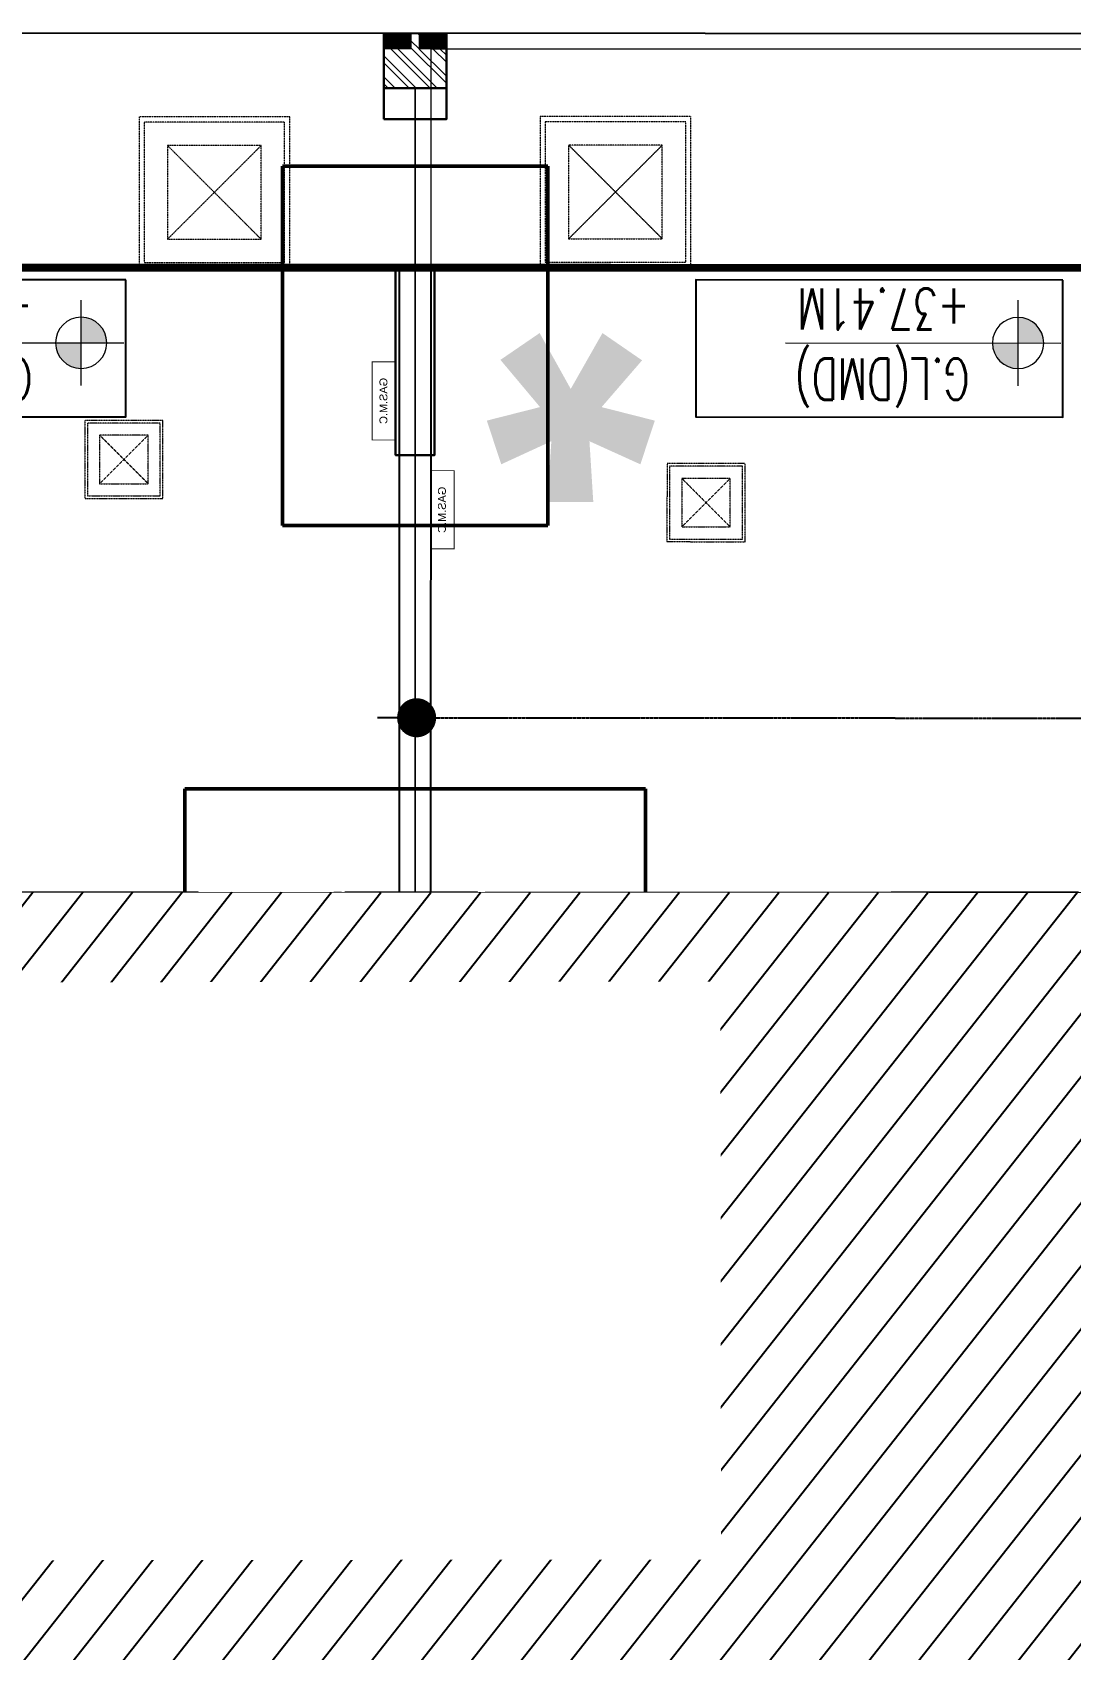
# Model space of a CAD drawing. Header units: centimetres. Extents: x -6122352 to 4157695, y -1694241 to 1947892.
# Drawn here: x 154058 to 160708, y -161125 to -150769 of the extents above; entities that cross this region are included whole.
import ezdxf
from ezdxf.enums import TextEntityAlignment as Align
from ezdxf.xclip import XClip

# ---------------------------------------------------------------- set-up
doc = ezdxf.new("R2010")
doc.units = ezdxf.units.CM
doc.header["$MEASUREMENT"] = 0
doc.header["$XCLIPFRAME"] = 2
for name, pattern in [('23585-XR-AR-END-SETTING OUT PLAN$0$HIDDEN', [0.375, 0.25, -0.125]), ('DASHED2', [0.375, 0.25, -0.125]), ('XR-AR-END-SETTING OUT PLAN$0$23261-XR-AR-SI-GF$0$HIDDEN', [0.375, 0.25, -0.125]), ('XR-AR-END-SETTING OUT PLAN$0$23585-XR-AR-END-GROUND FLOOR$0$23261-XR-AR-SI-GF$0$HIDDEN', [0.375, 0.25, -0.125]), ('XR-AR-END-SETTING OUT PLAN$0$23585-XR-AR-END-GROUND FLOOR$0$945-4P-1-101-GROUND FLOOR PLAN$0$XR-MIDDLE-GROUND FLOOR PLAN$0$HIDDEN2', [0.1875, 0.125, -0.0625]), ('XR-AR-END-SETTING OUT PLAN$0$23585-XR-AR-END-GROUND FLOOR$0$XR-END-GROUND FLOOR PLAN$0$HIDDEN', [9.525, 6.35, -3.175]), ('XR-AR-END-SETTING OUT PLAN$0$23585-XR-AR-END-GROUND FLOOR$0$XR-END-GROUND FLOOR PLAN$0$HIDDEN2', [0.1875, 0.125, -0.0625]), ('XR-AR-MID-SETTING OUT FOR MASTER$0$23585-XR-AR-MID-GROUND FLOOR$0$23261-XR-AR-SI-GF$0$HIDDEN', [0.375, 0.25, -0.125]), ('XR-AR-MID-SETTING OUT FOR MASTER$0$23585-XR-AR-MID-GROUND FLOOR$0$945-4P-1-101-GROUND FLOOR PLAN$0$XR-MIDDLE-GROUND FLOOR PLAN$0$HIDDEN', [9.525, 6.35, -3.175]), ('XR-AR-MID-SETTING OUT FOR MASTER$0$23585-XR-AR-MID-GROUND FLOOR$0$945-4P-1-101-GROUND FLOOR PLAN$0$XR-MIDDLE-GROUND FLOOR PLAN$0$HIDDEN2', [0.1875, 0.125, -0.0625])]:
    doc.linetypes.add(name, pattern=pattern)
doc.layers.add('08-Compound Wall-4', color=7, linetype='Continuous', lineweight=25, true_color=0xff4405)
doc.layers.add('23585-XR-AR-DAMAC PLOT LIMITS$0$1-End units', color=7, linetype='Continuous', lineweight=5, true_color=0xf8991e)
for name, color, linetype in [('23585-XR-AR-BOUNDARY WALLS AND SETBACKS$0$setback', 7, 'XR-AR-END-SETTING OUT PLAN$0$23261-XR-AR-SI-GF$0$HIDDEN'), ('23585-XR-AR-END-ANNO-GF$0$XR-END-GROUND FLOOR PLAN$0$XR-MIDDLE-GROUND FLOOR PLAN$0$-LPG-CABINET', 6, 'Continuous'), ('23585-XR-AR-MID-ANNO-GF$0$945-4P-1-101-GROUND FLOOR PLAN$0$XR-MIDDLE-GROUND FLOOR PLAN$0$XR-MIDDLE-GROUND FLOOR PLAN$0$-LPG-CABINET', 6, 'Continuous'), ('@MI-MEP', 7, 'Continuous'), ('@MI-REF LAYER', 7, 'Continuous'), ('B_TH_6', 7, 'Continuous'), ('XR-AR-END-SETTING OUT PLAN$0$23585-XR-AR-END-GROUND FLOOR$0$A-Flor-Strs', 1, 'Continuous'), ('XR-AR-MID-SETTING OUT FOR MASTER$0$23585-XR-AR-MID-GROUND FLOOR$0$GS-HATCH-FLOOR TILE', 251, 'Continuous'), ('XREF1$0$S-LEVELS', 2, 'Continuous'), ('XREF1$0$TYPICAL NEW PROFILE', 3, 'Continuous')]:
    doc.layers.add(name, color=color, linetype=linetype)
for name, color, linetype, lineweight in [('23585-XR-AR-DAMAC PLOT LIMITS$0$1-Mid units', 41, 'Continuous', 5), ('23585-XR-AR-END-ANNO-GF$0$XR-END-GROUND FLOOR PLAN$0$XR-MIDDLE-GROUND FLOOR PLAN$0$S-ANNO-TXT', 3, 'Continuous', 25), ('23585-XR-AR-END-SETTING OUT PLAN$0$A-FLOR-UNDR', 8, '23585-XR-AR-END-SETTING OUT PLAN$0$HIDDEN', 5), ('23585-XR-AR-MID-ANNO-GF$0$945-4P-1-101-GROUND FLOOR PLAN$0$XR-MIDDLE-GROUND FLOOR PLAN$0$XR-MIDDLE-GROUND FLOOR PLAN$0$S-ANNO-TXT', 3, 'Continuous', 25), ('@ Foundations', 4, 'DASHED2', 50), ('A-ANNO-TEXT', 3, 'Continuous', 25), ('A-FLOR-XREF', 7, 'Continuous', 9), ('A-WALL', 7, 'Continuous', 30), ('A-WALL-PATT', 8, 'Continuous', 5), ('XR-AR-END-SETTING OUT PLAN$0$23585-XR-AR-END-GROUND FLOOR$0$A-DOOR-FULL', 1, 'Continuous', 9), ('XR-AR-END-SETTING OUT PLAN$0$23585-XR-AR-END-GROUND FLOOR$0$A-FLOR-OVHD', 9, 'XR-AR-END-SETTING OUT PLAN$0$23585-XR-AR-END-GROUND FLOOR$0$23261-XR-AR-SI-GF$0$HIDDEN', 15), ('XR-AR-END-SETTING OUT PLAN$0$23585-XR-AR-END-GROUND FLOOR$0$A-GLAZ-SILL', 8, 'Continuous', 5), ('XR-AR-END-SETTING OUT PLAN$0$23585-XR-AR-END-GROUND FLOOR$0$A-GLAZ-WNDO', 232, 'Continuous', 9), ('XR-AR-END-SETTING OUT PLAN$0$23585-XR-AR-END-GROUND FLOOR$0$A-WALL', 7, 'Continuous', 30), ('XR-AR-END-SETTING OUT PLAN$0$23585-XR-AR-END-GROUND FLOOR$0$A-WALL-FNSH', 9, 'Continuous', 5), ('XR-AR-END-SETTING OUT PLAN$0$23585-XR-AR-END-GROUND FLOOR$0$S-COLS', 51, 'Continuous', 40), ('XR-AR-END-SETTING OUT PLAN$0$23585-XR-AR-END-GROUND FLOOR$0$S-COLS-PATT', 8, 'Continuous', 5), ('XR-AR-MID-SETTING OUT FOR MASTER$0$23585-XR-AR-MID-GROUND FLOOR$0$$A-GLAZ-WNDO', 232, 'Continuous', 9), ('XR-AR-MID-SETTING OUT FOR MASTER$0$23585-XR-AR-MID-GROUND FLOOR$0$$A-WALL', 1, 'Continuous', 5), ('XR-AR-MID-SETTING OUT FOR MASTER$0$23585-XR-AR-MID-GROUND FLOOR$0$A-DOOR', 31, 'Continuous', 5), ('XR-AR-MID-SETTING OUT FOR MASTER$0$23585-XR-AR-MID-GROUND FLOOR$0$A-DOOR-FULL', 1, 'Continuous', 9), ('XR-AR-MID-SETTING OUT FOR MASTER$0$23585-XR-AR-MID-GROUND FLOOR$0$A-FLOR-OVHD', 9, 'XR-AR-MID-SETTING OUT FOR MASTER$0$23585-XR-AR-MID-GROUND FLOOR$0$23261-XR-AR-SI-GF$0$HIDDEN', 15), ('XR-AR-MID-SETTING OUT FOR MASTER$0$23585-XR-AR-MID-GROUND FLOOR$0$A-FLOR-PATT', 8, 'Continuous', 5), ('XR-AR-MID-SETTING OUT FOR MASTER$0$23585-XR-AR-MID-GROUND FLOOR$0$A-GLAZ-SILL', 8, 'Continuous', 5), ('XR-AR-MID-SETTING OUT FOR MASTER$0$23585-XR-AR-MID-GROUND FLOOR$0$A-GLAZ-WNDO', 232, 'Continuous', 9), ('XR-AR-MID-SETTING OUT FOR MASTER$0$23585-XR-AR-MID-GROUND FLOOR$0$A-WALL', 7, 'Continuous', 30), ('XR-AR-MID-SETTING OUT FOR MASTER$0$23585-XR-AR-MID-GROUND FLOOR$0$A-WALL-FNSH', 9, 'Continuous', 5), ('XR-AR-MID-SETTING OUT FOR MASTER$0$23585-XR-AR-MID-GROUND FLOOR$0$S-COLS', 51, 'Continuous', 40), ('XR-END-GROUND FLOOR PLAN$0$XR-END-GROUND FLOOR PLAN$0$A-FLOR-PATT_EXT', 8, 'Continuous', 5), ('XR-END-GROUND FLOOR PLAN$0$XR-MIDDLE TYPE 2-GROUND FLOOR PLAN$0$XR-MIDDLE-GROUND FLOOR PLAN$0$-DR-RW', 6, 'Continuous', 5), ('XR-END-GROUND FLOOR PLAN$0$XR-MIDDLE TYPE 2-GROUND FLOOR PLAN$0$XR-MIDDLE-GROUND FLOOR PLAN$0$S-ANNO-TXT', 3, 'Continuous', 25), ('XREF1$0$36-TAGLVL', 23, 'Continuous', 9)]:
    doc.layers.add(name, color=color, linetype=linetype, lineweight=lineweight)
doc.styles.add('23585-XR-AR-END-ANNO-GF$0$SDC-TEXT', font='arial.ttf')
doc.styles.add('23585-XR-AR-MID-ANNO-GF$0$SDC-TEXT', font='arial.ttf')
doc.styles.add('Arial', font='arialbd.ttf')
doc.styles.add('XR-END-GROUND FLOOR PLAN$0$XR-MIDDLE TYPE 2-GROUND FLOOR PLAN$0$XR-MIDDLE-GROUND FLOOR PLAN$0$Arial_1', font='arial.ttf', dxfattribs={"height": 0.002951})
doc.styles.add('XREF1$0$DLT_TEXT', font='romans.shx', dxfattribs={"width": 0.7})

# ---------------------------------------------------------------- blocks, each defined once
blk = doc.blocks.new('23585-XR-AR-BOUNDARY WALLS AND SETBACKS')
at = {"layer": '23585-XR-AR-BOUNDARY WALLS AND SETBACKS$0$setback', "ltscale": 40, "const_width": 0.05}
blk.add_lwpolyline([(496638.181, 2768940.488), (496634.026, 2768935.953), (496629.972, 2768931.529), (496625.919, 2768927.106), (496621.866, 2768922.682), (496617.812, 2768918.258), (496613.759, 2768913.834), (496609.705, 2768909.411), (496605.549, 2768904.874), (496619.926, 2768891.701), (496624.083, 2768896.237), (496628.136, 2768900.661), (496632.19, 2768905.085), (496636.243, 2768909.508), (496640.296, 2768913.932), (496644.35, 2768918.356), (496648.403, 2768922.78), (496652.558, 2768927.314)], close=True, dxfattribs=at)
blk = doc.blocks.new('A$C9d9485f6')
at = {"layer": 'A-ANNO-TEXT', "rotation": 312.4881850805905}
blk.add_blockref('23585-XR-AR-BOUNDARY WALLS AND SETBACKS', (-2377088.535, -1504219.252), dxfattribs=at)
blk = doc.blocks.new('23585-XR-AR-DAMAC PLOT LIMITS')
at = {"layer": '23585-XR-AR-DAMAC PLOT LIMITS$0$1-End units', "color": 251, "true_color": 0x636466}
blk.add_lwpolyline([(496626.294, 2768894.21), (496620.111, 2768887.462), (496602.416, 2768903.676), (496608.599, 2768910.424)], close=True, dxfattribs=at)
at = {"layer": '23585-XR-AR-DAMAC PLOT LIMITS$0$1-Mid units', "color": 251, "true_color": 0x636466}
blk.add_lwpolyline([(496626.294, 2768894.21), (496608.599, 2768910.424), (496612.653, 2768914.848), (496630.348, 2768898.634)], close=True, dxfattribs=at)
blk = doc.blocks.new('A$Cf093b529')
at = {"layer": 'A-ANNO-TEXT'}
blk.add_blockref('23585-XR-AR-DAMAC PLOT LIMITS', (-495391.99, -2768603.442), dxfattribs=at)
blk = doc.blocks.new('A$C711b571c')
at = {"color": 1, "true_color": 0xeb0000, "const_width": 0.008}
blk.add_lwpolyline([(54.302, 0), (54.303, -24), (45.15, -24), (39.15, -24), (33.15, -24), (27.15, -24), (21.15, -24), (15.15, -24), (9.15, -24), (0, -24), (0, 0), (9.15, 0), (15.15, 0), (21.15, 0), (27.15, 0), (33.15, 0), (39.15, 0), (45.15, 0)], close=True, dxfattribs=at)
blk = doc.blocks.new('XR-AR-END-SETTING OUT PLAN$0$23585-XR-AR-END-GROUND FLOOR$0$XR-END-GROUND FLOOR PLAN$0$A$C69996ABC')
at = {"layer": 'XR-AR-END-SETTING OUT PLAN$0$23585-XR-AR-END-GROUND FLOOR$0$A-GLAZ-SILL'}
blk.add_line((0.25, 1), (0.25, 0.1), dxfattribs=at)
at = {"layer": 'XR-AR-END-SETTING OUT PLAN$0$23585-XR-AR-END-GROUND FLOOR$0$A-GLAZ-WNDO'}
for p, q in [((0, 1), (0, 0.95)), ((0.25, 1), (0, 1)), ((0, 0.95), (0.15, 0.95)), ((0, 0.95), (0, 0.15)), ((0.15, 0.95), (0.15, 1)), ((0.15, 1), (0.15, 0.1)), ((0.15, 0.15), (0, 0.15)), ((0, 0.1), (0, 0.15)), ((0.15, 0.1), (0.15, 0.15)), ((0.25, 0.1), (0, 0.1))]:
    blk.add_line(p, q, dxfattribs=at)
blk.add_lwpolyline([(0, 0.95), (0, 0.15), (0.05, 0.15), (0.05, 0.95)], close=True, dxfattribs=at)
blk.add_lwpolyline([(0.05, 0.1), (0, 0.1)], dxfattribs=at)
blk = doc.blocks.new('*U131')
for points in [[(91, 0), (41, 0), (41, 1021), (91, 1021)], [(0, 0), (38, 0), (38, -50), (50, -50), (50, -122), (0, -122)], [(1100, 0), (1062, 0), (1062, -50), (1050, -50), (1050, -122), (1100, -122)]]:
    blk.add_lwpolyline(points, close=True)
at = {"color": 8, "linetype": 'XR-AR-END-SETTING OUT PLAN$0$23585-XR-AR-END-GROUND FLOOR$0$XR-END-GROUND FLOOR PLAN$0$HIDDEN2'}
blk.add_arc((41, 0), 1021, 0, 90, dxfattribs=at)
at = {"layer": 'XR-AR-END-SETTING OUT PLAN$0$23585-XR-AR-END-GROUND FLOOR$0$A-GLAZ-SILL', "linetype": 'XR-AR-END-SETTING OUT PLAN$0$23585-XR-AR-END-GROUND FLOOR$0$945-4P-1-101-GROUND FLOOR PLAN$0$XR-MIDDLE-GROUND FLOOR PLAN$0$HIDDEN2', "ltscale": 3}
blk.add_lwpolyline([(0, 0), (1100, 0), (1100, -122), (0, -122)], close=True, dxfattribs=at)
blk = doc.blocks.new('XR-AR-END-SETTING OUT PLAN$0$23585-XR-AR-END-GROUND FLOOR$0$A$C75a8815d')
at = {"layer": 'XR-AR-END-SETTING OUT PLAN$0$23585-XR-AR-END-GROUND FLOOR$0$S-COLS', "color": 252, "lineweight": 30}
for points in [[(6050, 3657), (6050, 2257), (6250, 2257), (6250, 3657)], [(6050, 1200), (6050, 0), (6250, 0), (6250, 1200)], [(6025, -4000), (6025, -2800), (6275, -2800), (6275, -4000)], [(5950, -4950), (6350, -4950), (6350, -5150), (5950, -5150)]]:
    blk.add_lwpolyline(points, close=True, dxfattribs=at)
blk = doc.blocks.new('23585-XR-AR-END-SETTING OUT PLAN$0$MH-800')
at = {"ltscale": 5}
for p, q in [((-294, -651), (306, -51)), ((-294, -51), (306, -651))]:
    blk.add_line(p, q, dxfattribs=at)
for points in [[(-477, 132), (-477, -833), (488, -833), (488, 132)], [(-444, 99), (-444, -801), (456, -801), (456, 99)], [(-294, -51), (-294, -651), (306, -651), (306, -51)]]:
    blk.add_lwpolyline(points, close=True, dxfattribs=at)
blk = doc.blocks.new('A$Cb2291f53')
blk.add_wipeout([(-200, 0), (200, 0), (200, 350), (-200, 350)])
at = {"layer": 'A-WALL-PATT'}
h = blk.add_hatch(dxfattribs=at)
h.set_pattern_fill('ANSI32', color=252, scale=10)
h.set_pattern_definition([(45, (-9150, -4e-08), (-67.3519, 67.3519), []), (45, (-9105.1, -4e-08), (-67.3519, 67.3519), [])])
h.paths.add_polyline_path([(-200, 350), (-200, 100), (-25, 100), (-25, 0), (25, 0), (25, 100), (200, 100), (200, 350)])
at = {"layer": 'A-WALL'}
blk.add_lwpolyline([(-200, 0), (200, 0), (200, 350), (-200, 350)], close=True, dxfattribs=at)
at = {"layer": 'XR-END-GROUND FLOOR PLAN$0$XR-END-GROUND FLOOR PLAN$0$A-FLOR-PATT_EXT'}
blk.add_line((100, 0), (-100, 0), dxfattribs=at)
at = {"layer": 'XR-END-GROUND FLOOR PLAN$0$XR-MIDDLE TYPE 2-GROUND FLOOR PLAN$0$XR-MIDDLE-GROUND FLOOR PLAN$0$-DR-RW', "ltscale": 100, "const_width": 5}
for points in [[(-200, 0), (-200, 100), (-25, 100), (-25, 0)], [(25, 0), (25, 100), (200, 100), (200, 0)]]:
    blk.add_lwpolyline(points, close=True, dxfattribs=at)
at = {"layer": 'XR-END-GROUND FLOOR PLAN$0$XR-MIDDLE TYPE 2-GROUND FLOOR PLAN$0$XR-MIDDLE-GROUND FLOOR PLAN$0$S-ANNO-TXT', "style": 'XR-END-GROUND FLOOR PLAN$0$XR-MIDDLE TYPE 2-GROUND FLOOR PLAN$0$XR-MIDDLE-GROUND FLOOR PLAN$0$Arial_1', "width": 0.8}
for p in [(-112, 52), (113, 52)]:
    blk.add_text('W.M', height=75, dxfattribs=at).set_placement(p, align=Align.MIDDLE)
blk = doc.blocks.new('XR-AR-END-SETTING OUT PLAN')
at = {"layer": '08-Compound Wall-4', "ltscale": 100}
blk.add_lwpolyline([(9050, 5500), (9050, 1500), (9250, 1500), (9250, 5500)], dxfattribs=at)
at = {"layer": '23585-XR-AR-END-ANNO-GF$0$XR-END-GROUND FLOOR PLAN$0$XR-MIDDLE-GROUND FLOOR PLAN$0$-LPG-CABINET', "ltscale": 100, "const_width": 5}
blk.add_lwpolyline([(9025, 2603), (9025, 2103), (8875, 2103), (8875, 2603)], close=True, dxfattribs=at)
at = {"layer": 'XR-AR-END-SETTING OUT PLAN$0$23585-XR-AR-END-GROUND FLOOR$0$A-FLOR-OVHD', "color": 8, "ltscale": 5}
blk.add_lwpolyline([(8550, 7913), (9050, 7913), (9050, 7413), (8550, 7413)], close=True, dxfattribs=at)
for points in [[(8550, 7913), (9050, 7413)], [(9050, 7913), (8550, 7413)], [(8850, 5750), (9050, 6550)], [(8850, 6550), (9050, 5750)]]:
    blk.add_lwpolyline(points, dxfattribs=at)
at = {"layer": 'XR-AR-END-SETTING OUT PLAN$0$23585-XR-AR-END-GROUND FLOOR$0$A-Flor-Strs', "color": 8, "linetype": 'XR-AR-END-SETTING OUT PLAN$0$23585-XR-AR-END-GROUND FLOOR$0$XR-END-GROUND FLOOR PLAN$0$HIDDEN', "ltscale": 0.1}
for p, q in [((7950, 11509), (7950, 8110)), ((8000, 9060), (8000, 11527)), ((8050, 9010), (8050, 11545)), ((8000, 10230), (7950, 10230)), ((8050, 10230), (9030, 10230)), ((8000, 9950), (7950, 9950)), ((8050, 9950), (9030, 9950)), ((8050, 9840), (9030, 9840)), ((8000, 9670), (7950, 9670)), ((8050, 9670), (9030, 9670)), ((8000, 9390), (7950, 9390)), ((8050, 9390), (9030, 9390)), ((8000, 9110), (7950, 9110)), ((7950, 9060), (8000, 9060)), ((7950, 9010), (8050, 9010)), ((8050, 9110), (9030, 9110)), ((7950, 8210), (9050, 8210)), ((7950, 8160), (9050, 8160)), ((7950, 8110), (9050, 8110))]:
    blk.add_line(p, q, dxfattribs=at)
at = {"layer": 'XR-AR-END-SETTING OUT PLAN$0$23585-XR-AR-END-GROUND FLOOR$0$A-WALL', "color": 8}
for p, q in [((8100, 6650), (9250, 6650)), ((8100, 6650), (8100, 6550)), ((8750, 5750), (8750, 6650)), ((9250, 6650), (9250, 5500)), ((8100, 6550), (8750, 6550)), ((8700, 5750), (8750, 5750)), ((8700, 5500), (8700, 5750)), ((9250, 5500), (8700, 5500)), ((9050, 5500), (9050, 5500))]:
    blk.add_line(p, q, dxfattribs=at)
for points in [[(9250, 6650), (9050, 6650), (9050, 8750), (6850, 8750), (6850, 8700), (6750, 8700), (6750, 8750), (6650, 8750), (6650, 8850), (6950, 8850), (6950, 8900), (7050, 8900), (7050, 8850), (9050, 8850), (9050, 10350), (7050, 10350), (7050, 9800), (6950, 9800), (6950, 10550), (7050, 10550), (7050, 10450), (9050, 10450), (9050, 19523), (9250, 19523)], [(3250, 5500), (7760, 5500), (7760, 5750), (3250, 5750)]]:
    blk.add_lwpolyline(points, close=True, dxfattribs=at)
for points in [[(6750, 7650), (6750, 7800), (6850, 7800), (6850, 7750), (7450, 7750), (7450, 5750), (7350, 5750), (7350, 7650), (6750, 7650)], [(9050, 5750), (8850, 5750), (8850, 6550), (9050, 6550), (9050, 5750)]]:
    blk.add_lwpolyline(points, dxfattribs=at)
at = {"layer": 'XR-AR-END-SETTING OUT PLAN$0$23585-XR-AR-END-GROUND FLOOR$0$A-WALL-FNSH', "color": 8}
for p, q in [((6870, 8700), (6850, 8700)), ((9030, 8730), (6870, 8730)), ((6870, 8730), (6870, 8700)), ((9030, 6670), (9030, 8730)), ((8080, 6670), (9030, 6670)), ((8080, 6670), (8080, 6530)), ((8080, 6530), (8730, 6530)), ((8730, 5770), (8730, 6530)), ((8680, 5650), (8680, 5770)), ((8680, 5770), (8730, 5770))]:
    blk.add_line(p, q, dxfattribs=at)
for points in [[(6982, 9800), (7070, 9800), (7070, 10330), (9030, 10330), (9030, 8870), (7070, 8870), (7070, 8900), (7050, 8900)], [(6850, 7800), (6870, 7800), (6870, 7770), (7470, 7770), (7470, 5770), (7780, 5770), (7780, 5650)]]:
    blk.add_lwpolyline(points, dxfattribs=at)
at = {"color": 8, "xscale": 1000.000000000054, "yscale": 1000.000000000054, "zscale": 1000.000000000054, "rotation": 90}
blk.add_blockref('XR-AR-END-SETTING OUT PLAN$0$23585-XR-AR-END-GROUND FLOOR$0$XR-END-GROUND FLOOR PLAN$0$A$C69996ABC', (8780, 5500), dxfattribs=at)
at = {"layer": '23585-XR-AR-END-SETTING OUT PLAN$0$A-FLOR-UNDR', "color": 8, "ltscale": 100, "xscale": -0.5182770836547854, "yscale": 0.5182770836547854, "zscale": 0.5182770836547854, "rotation": 270.0000009865863}
blk.add_blockref('23585-XR-AR-END-SETTING OUT PLAN$0$MH-800', (7467, 2725, 0), dxfattribs=at)
at = {"layer": '23585-XR-AR-END-SETTING OUT PLAN$0$A-FLOR-UNDR', "color": 8, "ltscale": 100, "xscale": -1, "rotation": 270.0000009865863}
blk.add_blockref('23585-XR-AR-END-SETTING OUT PLAN$0$MH-800', (8215, 1012), dxfattribs=at)
at = {"layer": 'XR-AR-END-SETTING OUT PLAN$0$23585-XR-AR-END-GROUND FLOOR$0$A-DOOR-FULL', "color": 8, "rotation": 270}
for p, xscale, yscale, zscale in [((7050, 8900), -0.8181818181818169, 0.8181818181818169, 0.8181818181818167), ((6850, 8700), 0.8181818181818152, 0.8181818181818152, 0.8181818181818152)]:
    blk.add_blockref('*U131', p, dxfattribs=dict(at, xscale=xscale, yscale=yscale, zscale=zscale))
at = {"layer": 'XR-AR-END-SETTING OUT PLAN$0$23585-XR-AR-END-GROUND FLOOR$0$S-COLS-PATT', "color": 8}
blk.add_blockref('XR-AR-END-SETTING OUT PLAN$0$23585-XR-AR-END-GROUND FLOOR$0$A$C75a8815d', (3000, 5500), dxfattribs=at)
at = {"layer": '23585-XR-AR-END-ANNO-GF$0$XR-END-GROUND FLOOR PLAN$0$XR-MIDDLE-GROUND FLOOR PLAN$0$S-ANNO-TXT', "style": '23585-XR-AR-END-ANNO-GF$0$SDC-TEXT'}
blk.add_text('GAS.M.C', height=50, rotation=90, dxfattribs=at).set_placement((8947, 2353), align=Align.MIDDLE)
at = {"layer": 'A-FLOR-XREF'}
blk.add_blockref('A$Cb2291f53', (9150, 0), dxfattribs=at)
blk = doc.blocks.new('END UNIT')
at = {"xscale": 0.001, "yscale": 0.001, "zscale": 0.001}
blk.add_blockref('XR-AR-END-SETTING OUT PLAN', (-9.15, 0), dxfattribs=at)
blk = doc.blocks.new('XR-AR-MID-SETTING OUT FOR MASTER$0$23585-XR-AR-MID-GROUND FLOOR$0$945-4P-1-101-GROUND FLOOR PLAN$0$XR-MIDDLE-CAR PARK HATCH')
at = {"layer": 'XR-AR-MID-SETTING OUT FOR MASTER$0$23585-XR-AR-MID-GROUND FLOOR$0$A-FLOR-PATT'}
blk.add_lwpolyline([(9250, 100), (9250, 5500), (15050, 5503), (15050, 100)], close=True, dxfattribs=at)
blk = doc.blocks.new('*U130')
for points in [[(91, 0), (41, 0), (41, 1021), (91, 1021)], [(0, 0), (38, 0), (38, -50), (50, -50), (50, -122), (0, -122)], [(1100, 0), (1062, 0), (1062, -50), (1050, -50), (1050, -122), (1100, -122)]]:
    blk.add_lwpolyline(points, close=True)
at = {"color": 8, "linetype": 'XR-AR-MID-SETTING OUT FOR MASTER$0$23585-XR-AR-MID-GROUND FLOOR$0$945-4P-1-101-GROUND FLOOR PLAN$0$XR-MIDDLE-GROUND FLOOR PLAN$0$HIDDEN2'}
blk.add_arc((41, 0), 1021, 0, 90, dxfattribs=at)
at = {"layer": 'XR-AR-MID-SETTING OUT FOR MASTER$0$23585-XR-AR-MID-GROUND FLOOR$0$A-GLAZ-SILL', "linetype": 'XR-AR-MID-SETTING OUT FOR MASTER$0$23585-XR-AR-MID-GROUND FLOOR$0$945-4P-1-101-GROUND FLOOR PLAN$0$XR-MIDDLE-GROUND FLOOR PLAN$0$HIDDEN2', "ltscale": 3}
blk.add_lwpolyline([(0, 0), (1100, 0), (1100, -122), (0, -122)], close=True, dxfattribs=at)
blk = doc.blocks.new('*U27')
for points in [[(91, 0), (41, 0), (41, 1021), (91, 1021)], [(0, 0), (38, 0), (38, -50), (50, -50), (50, -250), (0, -250)], [(1100, 0), (1062, 0), (1062, -50), (1050, -50), (1050, -250), (1100, -250)]]:
    blk.add_lwpolyline(points, close=True)
at = {"color": 8, "linetype": 'XR-AR-MID-SETTING OUT FOR MASTER$0$23585-XR-AR-MID-GROUND FLOOR$0$945-4P-1-101-GROUND FLOOR PLAN$0$XR-MIDDLE-GROUND FLOOR PLAN$0$HIDDEN2'}
blk.add_arc((41, 0), 1021, 0, 90, dxfattribs=at)
at = {"layer": 'XR-AR-MID-SETTING OUT FOR MASTER$0$23585-XR-AR-MID-GROUND FLOOR$0$A-GLAZ-SILL', "linetype": 'XR-AR-MID-SETTING OUT FOR MASTER$0$23585-XR-AR-MID-GROUND FLOOR$0$945-4P-1-101-GROUND FLOOR PLAN$0$XR-MIDDLE-GROUND FLOOR PLAN$0$HIDDEN2', "ltscale": 3}
blk.add_lwpolyline([(0, 0), (1100, 0), (1100, -250), (0, -250)], close=True, dxfattribs=at)
blk = doc.blocks.new('XR-AR-MID-SETTING OUT FOR MASTER$0$23585-XR-AR-MID-GROUND FLOOR$0$945-4P-1-101-GROUND FLOOR PLAN$0$XR-MIDDLE-GROUND FLOOR PLAN$0$A$C70344426')
at = {"layer": 'XR-AR-MID-SETTING OUT FOR MASTER$0$23585-XR-AR-MID-GROUND FLOOR$0$A-GLAZ-SILL'}
blk.add_line((0.25, 2.65), (0.25, 0), dxfattribs=at)
at = {"layer": 'XR-AR-MID-SETTING OUT FOR MASTER$0$23585-XR-AR-MID-GROUND FLOOR$0$A-GLAZ-WNDO'}
for p, q in [((0, 2.65), (0, 2.6)), ((0, 2.65), (0.25, 2.65)), ((0, 2.6), (0.15, 2.6)), ((0.15, 2.6), (0.15, 2.65)), ((0.15, 2.6), (0.15, 0)), ((0, 1.8), (0, 1.75)), ((0.15, 1.8), (0, 1.8)), ((0.15, 1.75), (0.15, 1.8)), ((0, 1.75), (0.15, 1.75)), ((0, 0.9), (0, 0.85)), ((0.15, 0.9), (0, 0.9)), ((0, 0.85), (0.15, 0.85)), ((0, 0.85), (0, 0.05)), ((0.15, 0.85), (0.15, 0.9)), ((0.15, 0.05), (0, 0.05)), ((0, 0), (0, 0.05)), ((0.15, 0), (0.15, 0.05)), ((0.25, 0), (0, 0))]:
    blk.add_line(p, q, dxfattribs=at)
blk.add_lwpolyline([(0.05, 1.8), (0.05, 2.6), (0, 2.6), (0, 0.9), (0.05, 0.9), (0.05, 1.75)], dxfattribs=at)
blk.add_lwpolyline([(0, 0.85), (0, 0.05), (0.05, 0.05), (0.05, 0.85)], close=True, dxfattribs=at)
blk = doc.blocks.new('*U28')
for points in [[(0, 70), (38, 70), (38, 120), (50, 120), (50, 180), (0, 180)], [(1100, 70), (1062, 70), (1062, 120), (1050, 120), (1050, 180), (1100, 180)], [(91, 70), (41, 70), (41, -951), (91, -951)]]:
    blk.add_lwpolyline(points, close=True)
at = {"color": 8, "linetype": 'XR-AR-MID-SETTING OUT FOR MASTER$0$23585-XR-AR-MID-GROUND FLOOR$0$945-4P-1-101-GROUND FLOOR PLAN$0$XR-MIDDLE-GROUND FLOOR PLAN$0$HIDDEN2'}
blk.add_arc((41, 70), 1021, 270, 0, dxfattribs=at)
at = {"layer": 'XR-AR-MID-SETTING OUT FOR MASTER$0$23585-XR-AR-MID-GROUND FLOOR$0$A-GLAZ-SILL', "linetype": 'XR-AR-MID-SETTING OUT FOR MASTER$0$23585-XR-AR-MID-GROUND FLOOR$0$945-4P-1-101-GROUND FLOOR PLAN$0$XR-MIDDLE-GROUND FLOOR PLAN$0$HIDDEN2', "ltscale": 3}
blk.add_lwpolyline([(0, 70), (1100, 70), (1100, 180), (0, 180)], close=True, dxfattribs=at)
blk = doc.blocks.new('XR-AR-MID-SETTING OUT FOR MASTER$0$23585-XR-AR-MID-GROUND FLOOR$0$945-4P-1-101-GROUND FLOOR PLAN$0$XR-MIDDLE-GROUND FLOOR PLAN$0$A$C2DB306E2')
at = {"layer": 'XR-AR-MID-SETTING OUT FOR MASTER$0$23585-XR-AR-MID-GROUND FLOOR$0$A-DOOR-FULL'}
for p, q in [((0.15, 1.25), (0.05, 1.25)), ((0.05, 1.25), (0.05, 1.2)), ((0.15, 1.2), (0.15, 1.25)), ((0.05, 1.2), (0.15, 1.2)), ((0, 0.8), (0, 0)), ((0, 0.8), (0.04, 0.8)), ((0.04, 0.8), (0.04, 0)), ((0.05, 0.35), (0.05, 0.4)), ((0.05, 0.4), (0.15, 0.4)), ((0.15, 0.35), (0.05, 0.35)), ((0.15, 0.4), (0.15, 0.35)), ((0, 0), (0.04, 0))]:
    blk.add_line(p, q, dxfattribs=at)
at = {"layer": 'XR-AR-MID-SETTING OUT FOR MASTER$0$23585-XR-AR-MID-GROUND FLOOR$0$A-GLAZ-SILL', "linetype": 'XR-AR-MID-SETTING OUT FOR MASTER$0$23585-XR-AR-MID-GROUND FLOOR$0$945-4P-1-101-GROUND FLOOR PLAN$0$XR-MIDDLE-GROUND FLOOR PLAN$0$HIDDEN2', "ltscale": 3}
for p, q in [((0.05, 1.2), (0.05, 0.4)), ((0.15, 1.2), (0.15, 0.4))]:
    blk.add_line(p, q, dxfattribs=at)
blk = doc.blocks.new('XR-AR-MID-SETTING OUT FOR MASTER$0$23585-XR-AR-MID-GROUND FLOOR$0$945-4P-1-101-GROUND FLOOR PLAN$0$XR-MIDDLE-GROUND FLOOR PLAN$0$WRFWF')
at = {"layer": 'XR-AR-MID-SETTING OUT FOR MASTER$0$23585-XR-AR-MID-GROUND FLOOR$0$A-FLOR-OVHD', "linetype": 'XR-AR-MID-SETTING OUT FOR MASTER$0$23585-XR-AR-MID-GROUND FLOOR$0$945-4P-1-101-GROUND FLOOR PLAN$0$XR-MIDDLE-GROUND FLOOR PLAN$0$HIDDEN', "ltscale": 0.1}
for p, q in [((9250, 14090), (9250, 9909)), ((10350, 14089), (9250, 14089)), ((10350, 13809), (9250, 13809)), ((10350, 13529), (9250, 13529)), ((10350, 13249), (9250, 13249)), ((10350, 12969), (9250, 12969)), ((10350, 12689), (9250, 12689)), ((10350, 12409), (9250, 12409)), ((10350, 12129), (9250, 12129)), ((10350, 11849), (9250, 11849)), ((10350, 11569), (9250, 11569)), ((10350, 11289), (9250, 11289)), ((10350, 11009), (9250, 11009)), ((10350, 11009), (10350, 9909)), ((10350, 9909), (9250, 9909))]:
    blk.add_line(p, q, dxfattribs=at)
blk.add_lwpolyline([(10350, 14370), (10350, 11009)], dxfattribs=at)
blk = doc.blocks.new('XR-AR-MID-SETTING OUT FOR MASTER$0$23585-XR-AR-MID-GROUND FLOOR$0$A$C08698786')
at = {"layer": 'XR-AR-MID-SETTING OUT FOR MASTER$0$23585-XR-AR-MID-GROUND FLOOR$0$S-COLS', "color": 252, "lineweight": 30}
for points in [[(-100, 9157), (-100, 7757), (100, 7757), (100, 9157)], [(-100, 6700), (-100, 5500), (100, 5500), (100, 6700)], [(-200, 550), (200, 550), (200, 350), (-200, 350)]]:
    blk.add_lwpolyline(points, close=True, dxfattribs=at)
blk = doc.blocks.new('XR-AR-MID-SETTING OUT FOR MASTER')
at = {"layer": '23585-XR-AR-MID-ANNO-GF$0$945-4P-1-101-GROUND FLOOR PLAN$0$XR-MIDDLE-GROUND FLOOR PLAN$0$XR-MIDDLE-GROUND FLOOR PLAN$0$-LPG-CABINET', "ltscale": 100, "const_width": 5}
blk.add_lwpolyline([(250, 3300), (250, 2800), (100, 2800), (100, 3300)], close=True, dxfattribs=at)
at = {"layer": 'XR-AR-MID-SETTING OUT FOR MASTER$0$23585-XR-AR-MID-GROUND FLOOR$0$A-WALL', "color": 8}
for points in [[(100, 19473), (-100, 19473), (-100, 5500), (100, 5500), (100, 8850), (1100, 8850), (1100, 8950), (100, 8950), (100, 10950), (2100, 10950), (2100, 9950), (2200, 9950), (2200, 11150), (2100, 11150), (2100, 11050), (100, 11050)], [(4250, 5500), (3050, 5500), (3050, 5750), (4000, 5750), (4000, 8850), (3300, 8850), (3300, 8950), (3400, 8950), (3400, 9928), (3650, 9928), (3650, 9100), (4250, 9100)], [(2100, 8950), (2100, 9050), (2200, 9050), (2200, 8950), (2300, 8950), (2300, 8850), (2000, 8850), (2000, 8950)], [(100, 5750), (400, 5750), (400, 5500), (100, 5500)]]:
    blk.add_lwpolyline(points, close=True, dxfattribs=at)
at = {"layer": 'XR-AR-MID-SETTING OUT FOR MASTER$0$23585-XR-AR-MID-GROUND FLOOR$0$A-WALL-FNSH', "color": 8}
for points in [[(2080, 10930), (120, 10930), (120, 8973), (1100, 8973), (1100, 8953)], [(2100, 9950), (2080, 9950), (2080, 10930)]]:
    blk.add_lwpolyline(points, dxfattribs=at)
at = {"layer": '08-Compound Wall-4', "ltscale": 100}
blk.add_blockref('XR-AR-MID-SETTING OUT FOR MASTER$0$23585-XR-AR-MID-GROUND FLOOR$0$945-4P-1-101-GROUND FLOOR PLAN$0$XR-MIDDLE-CAR PARK HATCH', (-9150, 0), dxfattribs=at)
at = {"layer": '23585-XR-AR-END-SETTING OUT PLAN$0$A-FLOR-UNDR', "color": 8, "ltscale": 100, "xscale": -0.5182770836547854, "yscale": 0.5182770836547854, "zscale": 0.5182770836547854, "rotation": 270.0000009865863}
blk.add_blockref('23585-XR-AR-END-SETTING OUT PLAN$0$MH-800', (2045, 3001, 0), dxfattribs=at)
at = {"layer": '23585-XR-AR-END-SETTING OUT PLAN$0$A-FLOR-UNDR', "color": 8, "ltscale": 100, "xscale": -1, "rotation": 270.0000009865863}
blk.add_blockref('23585-XR-AR-END-SETTING OUT PLAN$0$MH-800', (1634, 1009), dxfattribs=at)
at = {"layer": 'XR-AR-MID-SETTING OUT FOR MASTER$0$23585-XR-AR-MID-GROUND FLOOR$0$$A-GLAZ-WNDO', "color": 8, "xscale": -1000.000000000001, "yscale": 1000.000000000001, "zscale": 1000.000000000001, "rotation": 270}
blk.add_blockref('XR-AR-MID-SETTING OUT FOR MASTER$0$23585-XR-AR-MID-GROUND FLOOR$0$945-4P-1-101-GROUND FLOOR PLAN$0$XR-MIDDLE-GROUND FLOOR PLAN$0$A$C70344426', (400, 5500), dxfattribs=at)
at = {"layer": 'XR-AR-MID-SETTING OUT FOR MASTER$0$23585-XR-AR-MID-GROUND FLOOR$0$$A-WALL', "color": 8}
blk.add_blockref('XR-AR-MID-SETTING OUT FOR MASTER$0$23585-XR-AR-MID-GROUND FLOOR$0$945-4P-1-101-GROUND FLOOR PLAN$0$XR-MIDDLE-GROUND FLOOR PLAN$0$WRFWF', (-9150, -797), dxfattribs=at)
at = {"layer": 'XR-AR-MID-SETTING OUT FOR MASTER$0$23585-XR-AR-MID-GROUND FLOOR$0$A-DOOR', "color": 8, "xscale": -1000.000000000001, "yscale": 1000.000000000001, "zscale": 1000.000000000001, "rotation": 270}
blk.add_blockref('XR-AR-MID-SETTING OUT FOR MASTER$0$23585-XR-AR-MID-GROUND FLOOR$0$945-4P-1-101-GROUND FLOOR PLAN$0$XR-MIDDLE-GROUND FLOOR PLAN$0$A$C2DB306E2', (750, 8800), dxfattribs=at)
at = {"layer": 'XR-AR-MID-SETTING OUT FOR MASTER$0$23585-XR-AR-MID-GROUND FLOOR$0$A-DOOR-FULL', "color": 8, "rotation": 90}
blk.add_blockref('*U27', (3400, 9928), dxfattribs=at)
at = {"layer": 'XR-AR-MID-SETTING OUT FOR MASTER$0$23585-XR-AR-MID-GROUND FLOOR$0$A-DOOR-FULL', "color": 8, "xscale": 0.8181820445283869, "yscale": 0.8181820445283869, "zscale": 0.8181820445283869, "rotation": 90}
blk.add_blockref('*U130', (2100, 9050), dxfattribs=at)
at = {"layer": 'XR-AR-MID-SETTING OUT FOR MASTER$0$23585-XR-AR-MID-GROUND FLOOR$0$A-DOOR-FULL', "color": 8, "xscale": -0.909090909090913, "yscale": 0.909090909090913, "zscale": 0.909090909090913}
blk.add_blockref('*U28', (3300, 8786), dxfattribs=at)
at = {"layer": 'XR-AR-MID-SETTING OUT FOR MASTER$0$23585-XR-AR-MID-GROUND FLOOR$0$GS-HATCH-FLOOR TILE', "color": 8}
blk.add_blockref('XR-AR-MID-SETTING OUT FOR MASTER$0$23585-XR-AR-MID-GROUND FLOOR$0$A$C08698786', (0, 0), dxfattribs=at)
at = {"layer": '23585-XR-AR-MID-ANNO-GF$0$945-4P-1-101-GROUND FLOOR PLAN$0$XR-MIDDLE-GROUND FLOOR PLAN$0$XR-MIDDLE-GROUND FLOOR PLAN$0$S-ANNO-TXT', "color": 3, "style": '23585-XR-AR-MID-ANNO-GF$0$SDC-TEXT'}
blk.add_text('GAS.M.C', height=50, rotation=90, dxfattribs=at).set_placement((172, 3050), align=Align.MIDDLE)
blk = doc.blocks.new('MID UNIT')
at = {"xscale": 0.001, "yscale": 0.001, "zscale": 0.001}
blk.add_blockref('XR-AR-MID-SETTING OUT FOR MASTER', (0, 0), dxfattribs=at)
blk = doc.blocks.new('TH_6')
at = {"xscale": -1}
blk.add_blockref('END UNIT', (495838.305, 2769163.997), dxfattribs=at)
blk.add_blockref('MID UNIT', (495838.305, 2769163.997), dxfattribs=at)
at = {"insert": (495837.305, 2769166.997), "char_height": 2, "attachment_point": 2, "style": 'Arial'}
blk.add_mtext('\\pxqc;*', dxfattribs=at)
blk = doc.blocks.new('23585-XR-AR-MALDIVE-3$0$TH_6')
at = {"layer": 'B_TH_6', "xscale": 1.000019685734281, "yscale": 1.000019685734281, "zscale": 1.000019685734281}
blk.add_blockref('TH_6', (-9.76, -54.513), dxfattribs=at)
at = {"layer": '@ Foundations', "linetype": 'DASHED2', "ltscale": 25}
for points in [[(495839.781, 2769168.834), (495836.831, 2769168.834), (495836.831, 2769173.884), (495839.781, 2769173.884)], [(495837.456, 2769164.847), (495837.456, 2769167.147), (495839.156, 2769167.147), (495839.156, 2769164.847)]]:
    blk.add_lwpolyline(points, close=True, dxfattribs=at)
blk = doc.blocks.new('XREF1$0$LVL  ATTR')
at = {"color": 7}
blk.add_wipeout([(-0.3373, 0.3835), (1.8973, 0.3835), (1.8973, -0.4505), (-0.3373, -0.4505)], dxfattribs=at)
at = {"layer": 'XREF1$0$36-TAGLVL', "extrusion": (-4.88814e-07, 1.40652e-17, 1)}
h = blk.add_hatch(color=252, dxfattribs=at)
h.paths.add_polyline_path([(-0.0654, 0.1563, 0.414214), (-0.2216, 0), (-0.0654, 0)])
h.paths.add_polyline_path([(0.0909, 0), (-0.0654, 0), (-0.0654, -0.1562, 0.414214)])
for p, q in [((-0.0654, -0.2604), (-0.0654, 0.2604)), ((1.3511, 0, 0), (-0.3253, 0, 0))]:
    blk.add_line(p, q, dxfattribs=at)
blk.add_circle((-0.0654, 0, 0), 0.1562, dxfattribs=at)
at = {"layer": 'XREF1$0$S-LEVELS', "color": 1}
blk.add_lwpolyline([(-0.3373, 0.3835), (1.8973, 0.3835), (1.8973, -0.4505), (-0.3373, -0.4505)], close=True, dxfattribs=at)
at = {"layer": 'XREF1$0$TYPICAL NEW PROFILE', "color": 3, "style": 'XREF1$0$DLT_TEXT', "width": 0.7}
for tag, p in [('+0.00M', (0.2413, 0.0671, -0.0001)), ('S.S.L', (0.2413, -0.3453, -0.0001))]:
    blk.add_attdef(tag, p, '', height=0.25, dxfattribs=at)
blk = doc.blocks.new('_Dot')
at = {"color": 0, "linetype": 'ByBlock', "lineweight": -2}
blk.add_line((-0.5, 0), (-1, 0), dxfattribs=at)
at = {"color": 0, "linetype": 'ByBlock', "const_width": 0.5}
blk.add_lwpolyline([(-0.25, 0, 1), (0.25, 0, 1)], format="xyb", close=True, dxfattribs=at)
blk = doc.blocks.new('A$C041ab15c')
at = {"color": 1, "true_color": 0xeb0000, "const_width": 0.008}
blk.add_lwpolyline([(54.302, 0), (54.303, -24), (45.15, -24), (39.15, -24), (33.15, -24), (27.15, -24), (21.15, -24), (15.15, -24), (9.15, -24), (0, -24), (0, 0), (9.15, 0), (15.15, 0), (21.15, 0), (27.15, 0), (33.15, 0), (39.15, 0), (45.15, 0)], close=True, dxfattribs=at)

msp = doc.modelspace()

# ---------------------------------------------------------------- block references
at = {"layer": '@MI-MEP', "color": 10, "xscale": 1000, "yscale": 1000, "zscale": 1000, "rotation": 179.9905626783327}
msp.add_blockref('A$C711b571c', (201656.25006, -174783.93907), dxfattribs=at)
at = {"layer": '@MI-REF LAYER', "xscale": 1000, "yscale": 1000, "zscale": 1000}
msp.add_blockref('A$C9d9485f6', (-23958.95046, 48155.57226), dxfattribs=at)
at = {"layer": '@MI-REF LAYER', "xscale": 1000, "yscale": 1000, "zscale": 1000, "rotation": 312.4882903633292}
msp.add_blockref('A$Cf093b529', (-891608.73293, 539022.72011), dxfattribs=at)

# ---------------------------------------------------------------- next in the draw order: block references
at = {"layer": '@MI-REF LAYER'}
ref = msp.add_blockref('23585-XR-AR-MALDIVE-3$0$TH_6', (496470287.62316, 2768928042.14645), dxfattribs=dict(at, xscale=1000, yscale=1000, zscale=1000, rotation=179.9901620352055))
XClip(ref).set_block_clipping_path([(495793.2155548502, 2769187.9369901186), (495793.2169750989, 2769163.9974125745), (495847.2586643086, 2769163.9971258836), (495847.2579624881, 2769187.9370612334), (495838.3188655199, 2769187.8966883179), (495832.3187208367, 2769187.8968356531), (495826.3187141446, 2769187.8968359823), (495820.3187054312, 2769187.8968305429), (495814.3189793034, 2769187.8968236684), (495808.3189702737, 2769187.8968236437), (495802.3189610406, 2769187.8968233746)])

# ---------------------------------------------------------------- next in the draw order: linework, layer by layer
at = {"layer": '@MI-REF LAYER', "linetype": 'DASHED2', "extrusion": (4.96474e-13, -6.92406e-09, 1), "elevation": 20.83495}
msp.add_lwpolyline([(156509.68876, -155158.95892), (175426.01038, -155162.28628), (175932.10342, -155898.82145)], dxfattribs=at)

# ---------------------------------------------------------------- next in the draw order: block references
at = {"layer": '@MI-REF LAYER', "color": 7}
ref = msp.add_blockref('XREF1$0$LVL  ATTR', (154302.21356, -152757.57274, 0.15112), dxfattribs=dict(at, xscale=-1051.480567989675, yscale=1051.480567989676, zscale=1051.480567989675, rotation=359.9901630524215))
ref.add_attrib('S.S.L', 'G.L(DMD)', (154059.15002, -152857.70264), dxfattribs={"layer": 'XREF1$0$TYPICAL NEW PROFILE', "color": 3, "height": 262.870142, "rotation": 179.990166346, "style": 'XREF1$0$DLT_TEXT', "width": 0.7})
ref.add_attrib('+0.00M', '+37.42M', (154061.45267, -152408.36803), dxfattribs={"layer": 'XREF1$0$TYPICAL NEW PROFILE', "color": 3, "height": 262.870142, "rotation": 179.990166346, "style": 'XREF1$0$DLT_TEXT', "width": 0.7})
ref = msp.add_blockref('XREF1$0$LVL  ATTR', (160302.35342, -152758.56026, 0.15112), dxfattribs=dict(at, xscale=-1051.480567989675, yscale=1051.480567989676, zscale=1051.480567989675, rotation=359.9901630524215))
ref.add_attrib('S.S.L', 'G.L(DMD)', (160059.28989, -152858.69016), dxfattribs={"layer": 'XREF1$0$TYPICAL NEW PROFILE', "color": 3, "height": 262.870142, "rotation": 179.990166346, "style": 'XREF1$0$DLT_TEXT', "width": 0.7})
ref.add_attrib('+0.00M', '+37.41M', (160061.59254, -152409.35556), dxfattribs={"layer": 'XREF1$0$TYPICAL NEW PROFILE', "color": 3, "height": 262.870142, "rotation": 179.990166346, "style": 'XREF1$0$DLT_TEXT', "width": 0.7})
at = {"layer": '@MI-REF LAYER', "extrusion": (-4.24758e-13, -6.92406e-09, 1), "xscale": -250, "yscale": 250, "zscale": 250.0000000000001, "rotation": 180.0413421956478}
msp.add_blockref('_Dot', (156519.31084, -155157.83734, 20.83495), dxfattribs=at)

# ---------------------------------------------------------------- next in the draw order: wipeouts: each hides what was drawn before it
at = {"color": 10}
msp.add_wipeout([(150358.69448, -156274.78467), (150356.19895, -170548.3376), (156604.72727, -170549.42667), (156606.23971, -170248.77367), (192407.19481, -170254.88342), (192407.09469, -170555.55792), (198657.38323, -170556.46069), (198659.4436, -156283.07816), (150358.70066, -156274.78467)], dxfattribs=at).dxf.layer = '@MI-REF LAYER'

# ---------------------------------------------------------------- next in the draw order: hatches: boundary and pattern name
at = {"layer": '@MI-REF LAYER', "transparency": 33554508}
h = msp.add_hatch(dxfattribs=at)
h.set_pattern_fill('ANSI31', color=256, scale=2000, angle=186.72236)
h.paths.add_polyline_path([(150358.69972, -156274.78467), (150356.19895, -170548.3376), (156606.32265, -170547.96537), (156606.23971, -170248.78698), (192407.44567, -170254.93422), (192407.39406, -170555.55802), (198657.3832, -170556.63115), (198659.44484, -156283.07816)])

# ---------------------------------------------------------------- next in the draw order: linework, layer by layer
at = {"layer": '@MI-REF LAYER', "const_width": 5}
msp.add_lwpolyline([(150358.69972, -156274.78467), (150356.19895, -170548.3376), (156606.32265, -170547.96537), (156606.23971, -170248.78698), (192407.44567, -170254.93422), (192407.39406, -170555.55802), (198657.3832, -170556.63115), (198659.44484, -156283.07816)], close=True, dxfattribs=at)

# ---------------------------------------------------------------- next in the draw order: block references
at = {"layer": '@MI-REF LAYER', "color": 10, "xscale": 1000, "yscale": 1000, "zscale": 1000, "rotation": 179.9893265042863}
msp.add_blockref('A$C041ab15c', (201656.16472, -174783.93905), dxfattribs=at)

# ---------------------------------------------------------------- next in the draw order: wipeouts: each hides what was drawn before it
at = {"color": 10}
msp.add_wipeout([(158464.67025, -156847.41903), (151495.18671, -156854.37362), (151498.8788, -160554.37178), (158468.36235, -160547.41719), (158464.67026, -156847.41903)], dxfattribs=at).dxf.layer = '@MI-REF LAYER'

doc.saveas('drawing.dxf')
